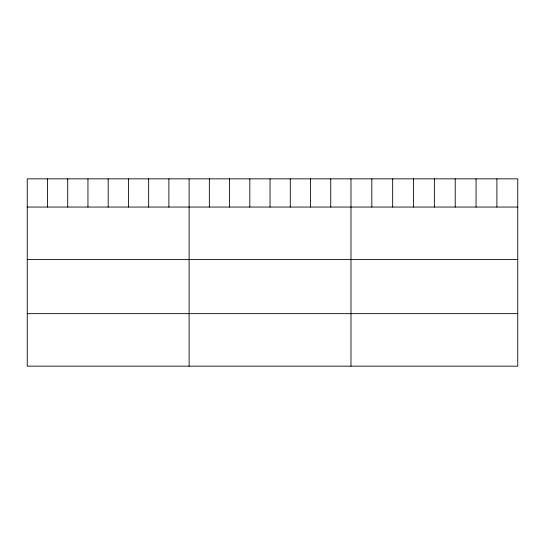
<?xml version="1.0" encoding="UTF-8"?>
<svg xmlns="http://www.w3.org/2000/svg" width="545" height="545" viewBox="0 0 545 545"><rect width="100%" height="100%" fill="white"/><g stroke="black" fill="none" stroke-linecap="round" stroke-linejoin="round"><path stroke-width="0.82" d="M517.75 207.046L517.75 366.158L27.25 366.158L27.25 178.842L517.75 178.842L517.75 207.046L27.25 207.046M27.25 259.549L517.75 259.549M27.25 313.647L517.75 313.647M496.904 178.842L496.904 207.046M476.058 178.842L476.058 207.046M455.211 178.842L455.211 207.046M434.365 178.842L434.365 207.046M413.519 178.842L413.519 207.046M392.673 178.842L392.673 207.046M371.826 178.842L371.826 207.046M350.98 178.842L350.98 366.158M330.747 178.842L330.747 207.046M310.514 178.842L310.514 207.046M290.281 178.842L290.281 207.046M270.048 178.842L270.048 207.046M249.814 178.842L249.814 207.046M229.581 178.842L229.581 207.046M209.348 178.842L209.348 207.046M189.115 178.842L189.115 366.158M168.882 178.842L168.882 207.046M148.649 178.842L148.649 207.046M128.416 178.842L128.416 207.046M108.183 178.842L108.183 207.046M87.949 178.842L87.949 207.046M67.716 178.842L67.716 207.046M47.483 178.842L47.483 207.046"/></g></svg>
